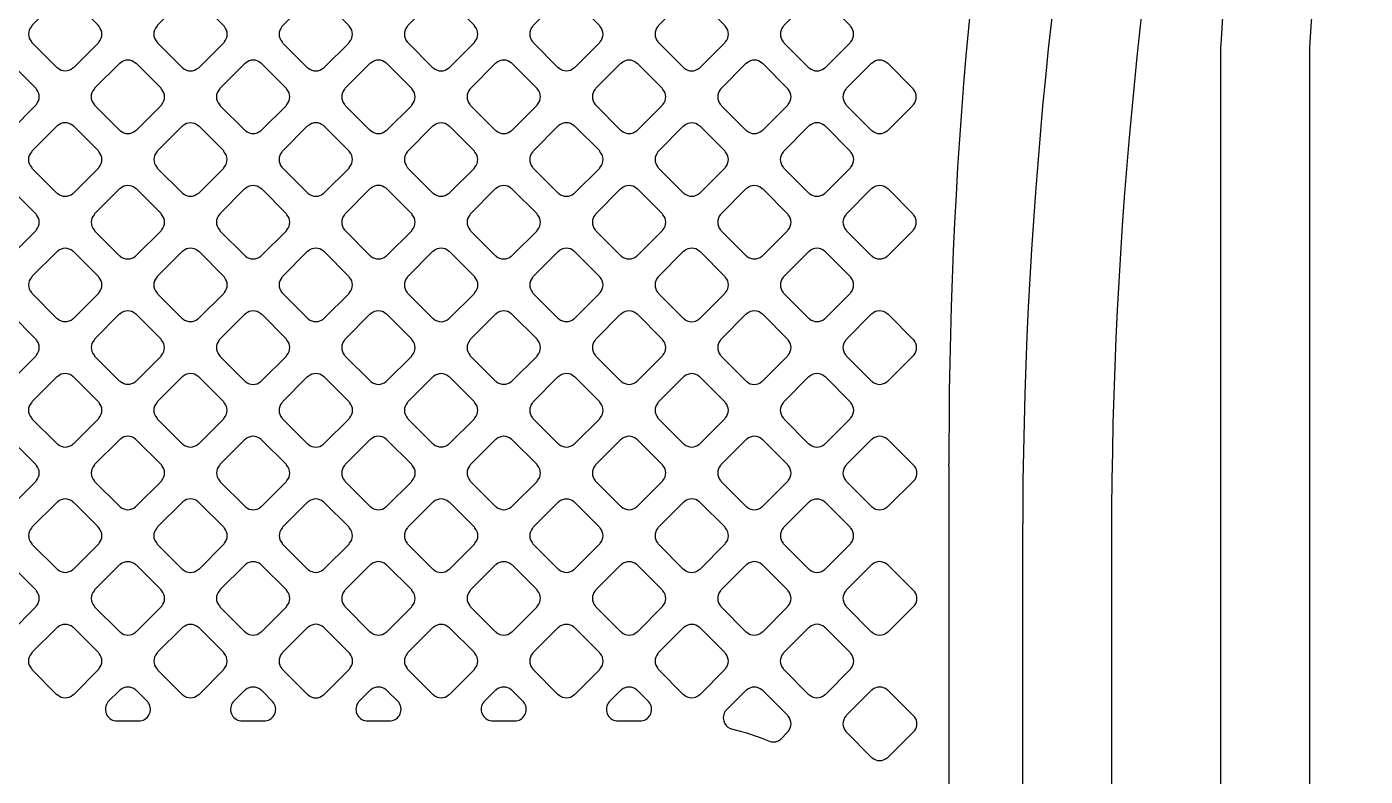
# Model space of a CAD drawing. Extents: x 0 to 248, y 0 to 175.
# Drawn here: x 39.09 to 41.392, y 137.179 to 138.467 of the extents above; entities that cross this region are included whole.
import ezdxf

# ---------------------------------------------------------------- set-up
doc = ezdxf.new("R2010")
doc.units = 0
doc.layers.add('gbr-dxf', color=7, linetype='Continuous')

msp = doc.modelspace()

# ---------------------------------------------------------------- linework, layer by layer
at = {"layer": 'gbr-dxf', "linetype": 'Continuous'}
for points in [[(43.2587, 143.1482, 0.198813), (40.9557, 137.5908, -0.009943), (40.9557, 137.588), (40.9557, 134.3628, -0.034985), (40.9557, 134.3625, 0.107213), (40.9578, 134.3543, -0.065073), (40.958, 134.3537, -0.123869), (40.9686, 134.3117), (40.9687, 134.3117), (40.9687, 133.7783), (40.7909, 133.7783), (40.7909, 134.0419, -0.009209), (40.7908, 134.0449), (40.7908, 134.3116, -0.135021), (40.8033, 134.3571), (40.8033, 137.5852, -0.009965), (40.8033, 137.588, -0.198905), (43.1509, 143.256)], [(42.95, 143.235, 0.198909), (40.6761, 137.7455, -0.020503), (40.676, 137.7436), (40.676, 137.7161)], [(41.8737, 140.7408, 0.093188), (41.2963, 138.4313), (41.2963, 134.3758, 0.122728), (41.2994, 134.3667, -0.168265), (41.3184, 134.3117), (41.3184, 134.045, -0.009235), (41.3184, 134.042), (41.3184, 133.7782), (41.1406, 133.7782), (41.1406, 134.3116), (41.1406, 134.3116), (41.1406, 134.3117, -0.068537), (41.1439, 134.3357), (41.1439, 138.4289, -0.026123), (41.144, 138.4367, -0.09338), (41.7358, 140.8057, -0.00618)], [(40.676, 137.7129), (40.676, 137.6346, -0.014505), (40.676, 137.6333), (40.6758, 137.589, -0.012135), (40.6758, 137.588), (40.6758, 137.0692)]]:
    msp.add_lwpolyline(points, format="xyb", dxfattribs=at)
for points in [[(39.0978, 138.4678, 0.379465), (39.0978, 138.4418, -0.096103), (39.0988, 138.4402), (39.1413, 138.3977, -0.09979), (39.143, 138.3967, 0.37981), (39.169, 138.3967, -0.096458), (39.1706, 138.3977), (39.2131, 138.4401, -0.096627), (39.2141, 138.4417, 0.379859), (39.2141, 138.4677, -0.108361), (39.213, 138.4696), (39.1707, 138.5119, -0.104691), (39.1689, 138.5129, 0.379297), (39.143, 138.513, -0.095886), (39.1413, 138.512), (39.0988, 138.4694, -0.095585)], [(39.3133, 138.4418, -0.096625), (39.3143, 138.4402), (39.3571, 138.3974, -0.083651), (39.3585, 138.3965, 0.37981), (39.3844, 138.3965, -0.096458), (39.3861, 138.3975), (39.4287, 138.4401, -0.096627), (39.4297, 138.4418, 0.379859), (39.4297, 138.4677, -0.092523), (39.4288, 138.4693), (39.386, 138.5121, -0.088334), (39.3845, 138.513, 0.379731), (39.3585, 138.513, -0.096458), (39.3569, 138.512), (39.3143, 138.4694, -0.096627), (39.3133, 138.4678, 0.379682)], [(39.5288, 138.4677, 0.379422), (39.5289, 138.4417, -0.096119), (39.5298, 138.4401), (39.5723, 138.3976, -0.100115), (39.574, 138.3966, 0.37981), (39.6, 138.3966, -0.096625), (39.6016, 138.3976), (39.6442, 138.4401, -0.096111), (39.6451, 138.4418, 0.3795), (39.6452, 138.4677, -0.092597), (39.6442, 138.4693), (39.6015, 138.512, -0.087875), (39.6, 138.513, 0.378699), (39.5741, 138.513, -0.09601), (39.5724, 138.512), (39.5298, 138.4693, -0.096328)], [(39.7442, 138.4418, -0.095866), (39.7452, 138.4402), (39.7878, 138.3976, -0.100054), (39.7895, 138.3966, 0.37874), (39.8154, 138.3966, -0.096528), (39.8171, 138.3976), (39.8598, 138.4403, -0.096195), (39.8608, 138.4419, 0.378338), (39.8608, 138.4678, -0.091842), (39.8598, 138.4694), (39.8173, 138.512, -0.104101), (39.8155, 138.513, 0.379347), (39.7895, 138.513, -0.096458), (39.7879, 138.512), (39.7452, 138.4694, -0.096627), (39.7443, 138.4677, 0.379308)], [(39.9598, 138.4419, -0.095883), (39.9608, 138.4403), (40.0034, 138.3977, -0.099711), (40.0051, 138.3967, 0.379299), (40.0311, 138.3967, -0.096625), (40.0327, 138.3977), (40.0752, 138.4401, -0.096111), (40.0761, 138.4417, 0.3795), (40.0761, 138.4677, -0.10828), (40.0751, 138.4696), (40.0327, 138.512, -0.104173), (40.0309, 138.513, 0.378611), (40.005, 138.513, -0.095166), (40.0034, 138.512), (39.9608, 138.4695, -0.095602), (39.9598, 138.4678, 0.378386)], [(40.1754, 138.4418, -0.095973), (40.1763, 138.4402), (40.2192, 138.3974, -0.083134), (40.2205, 138.3965, 0.37981), (40.2465, 138.3965, -0.096625), (40.2482, 138.3975), (40.2908, 138.4401, -0.096111), (40.2918, 138.4418, 0.379859), (40.2918, 138.4677, -0.09253), (40.2909, 138.4693), (40.2481, 138.5121, -0.088334), (40.2466, 138.513, 0.379731), (40.2206, 138.513, -0.096458), (40.2189, 138.512), (40.1763, 138.4694, -0.096627), (40.1754, 138.4678, 0.379682)], [(40.391, 138.4418, -0.107803), (40.392, 138.44), (40.4344, 138.3976, -0.095895), (40.4361, 138.3966, 0.378952), (40.462, 138.3966, -0.09601), (40.4637, 138.3976), (40.5062, 138.4401, -0.096328), (40.5072, 138.4418, 0.37947), (40.5072, 138.4677, -0.096723), (40.5062, 138.4694), (40.4637, 138.512, -0.092564), (40.4621, 138.5129, 0.379731), (40.4361, 138.5129, -0.096625), (40.4345, 138.5119), (40.392, 138.4694, -0.096111), (40.391, 138.4678, 0.379308)], [(38.99, 138.3599, 0.379465), (38.99, 138.334, -0.096625), (38.991, 138.3323), (39.0335, 138.2898, -0.100151), (39.0352, 138.2888, 0.37981), (39.0611, 138.2888, -0.096458), (39.0628, 138.2898), (39.1055, 138.3325, -0.096627), (39.1064, 138.3341, 0.379859), (39.1064, 138.3601, -0.092348), (39.1055, 138.3617), (39.063, 138.4042, -0.104311), (39.0612, 138.4052, 0.379297), (39.0352, 138.4052, -0.095719), (39.0336, 138.4043), (38.9909, 138.3616, -0.095916)], [(39.2055, 138.3341, -0.096117), (39.2065, 138.3325), (39.2492, 138.2898, -0.100073), (39.2509, 138.2888, 0.379201), (39.2768, 138.2889, -0.096625), (39.2785, 138.2898), (39.3209, 138.3323, -0.096111), (39.3219, 138.3339, 0.379859), (39.3219, 138.3599, -0.108195), (39.3208, 138.3618), (39.2784, 138.4041, -0.104691), (39.2766, 138.4052, 0.379357), (39.2507, 138.4052, -0.095968), (39.2491, 138.4042), (39.2065, 138.3617, -0.096328), (39.2055, 138.3601, 0.379063)], [(39.4211, 138.334, -0.096625), (39.4221, 138.3324), (39.4648, 138.2897, -0.083134), (39.4662, 138.2888, 0.37981), (39.4921, 138.2888, -0.096625), (39.4938, 138.2898), (39.5365, 138.3324, -0.096111), (39.5374, 138.3341, 0.379859), (39.5374, 138.36, -0.09253), (39.5365, 138.3616), (39.4938, 138.4043, -0.088334), (39.4923, 138.4052, 0.379731), (39.4663, 138.4052, -0.096458), (39.4647, 138.4042), (39.4221, 138.3616, -0.096627), (39.4211, 138.36, 0.379682)], [(39.6365, 138.3341, -0.096117), (39.6375, 138.3324), (39.6801, 138.2899, -0.100073), (39.6818, 138.2889, 0.378647), (39.7077, 138.2889, -0.095883), (39.7093, 138.2898), (39.7519, 138.3324, -0.095895), (39.7529, 138.3341, 0.378338), (39.7529, 138.36, -0.091842), (39.752, 138.3615), (39.7092, 138.4043, -0.087648), (39.7077, 138.4053, 0.379347), (39.6818, 138.4052, -0.096458), (39.6801, 138.4043), (39.6375, 138.3617, -0.096627), (39.6365, 138.36, 0.379451)], [(39.852, 138.3341, -0.095883), (39.8529, 138.3324), (39.8956, 138.2898, -0.099711), (39.8973, 138.2888, 0.379299), (39.9232, 138.2888, -0.096625), (39.9249, 138.2898), (39.9675, 138.3325, -0.096111), (39.9685, 138.3341, 0.379357), (39.9685, 138.3601, -0.092315), (39.9676, 138.3616), (39.925, 138.4042, -0.104677), (39.9232, 138.4053, 0.378784), (39.8973, 138.4053, -0.095154), (39.8957, 138.4043), (39.8529, 138.3616, -0.095394), (39.852, 138.36, 0.378386)], [(40.0676, 138.3341, -0.096117), (40.0686, 138.3325), (40.1112, 138.2898, -0.099711), (40.113, 138.2888, 0.37889), (40.1389, 138.2888, -0.096259), (40.1405, 138.2898), (40.183, 138.3323, -0.096539), (40.184, 138.3339, 0.379249), (40.184, 138.3599, -0.108195), (40.1829, 138.3618), (40.1405, 138.4041, -0.10442), (40.1387, 138.4052, 0.379731), (40.1128, 138.4052, -0.096458), (40.1111, 138.4042), (40.0686, 138.3617, -0.096627), (40.0676, 138.3601, 0.379451)], [(40.2832, 138.334, -0.09601), (40.2841, 138.3324), (40.3269, 138.2896, -0.08335), (40.3283, 138.2888, 0.378952), (40.3542, 138.2888, -0.09601), (40.3558, 138.2897), (40.3985, 138.3324, -0.096227), (40.3995, 138.3341, 0.37947), (40.3995, 138.36, -0.09253), (40.3986, 138.3616), (40.3559, 138.4043, -0.088207), (40.3544, 138.4052, 0.379731), (40.3284, 138.4052, -0.096625), (40.3268, 138.4042), (40.2842, 138.3616, -0.096111), (40.2832, 138.36, 0.379308)], [(40.4987, 138.3601, 0.37889), (40.4987, 138.3341, -0.107475), (40.4997, 138.3323), (40.5423, 138.2897, -0.095895), (40.5439, 138.2888, 0.379201), (40.5699, 138.2888, -0.096625), (40.5715, 138.2898), (40.614, 138.3323, -0.096111), (40.615, 138.3339, 0.379859), (40.615, 138.3599, -0.096458), (40.614, 138.3616), (40.5714, 138.4043, -0.092623), (40.5698, 138.4052, 0.3795), (40.5438, 138.4052, -0.096259), (40.5422, 138.4042), (40.4996, 138.3617, -0.095895)], [(39.0977, 138.2522, 0.379201), (39.0977, 138.2263, -0.099964), (39.0987, 138.2246), (39.1412, 138.1821, -0.104264), (39.143, 138.181, 0.37981), (39.169, 138.181, -0.096625), (39.1706, 138.182), (39.2132, 138.2246, -0.096111), (39.2142, 138.2262, 0.379357), (39.2142, 138.2522, -0.104256), (39.2132, 138.254), (39.1707, 138.2965, -0.10077), (39.1689, 138.2975, 0.379112), (39.143, 138.2975, -0.096259), (39.1413, 138.2965), (39.0987, 138.2539, -0.096539)], [(39.3134, 138.2263, -0.099971), (39.3144, 138.2246), (39.357, 138.182, -0.087737), (39.3585, 138.1811, 0.379422), (39.3844, 138.1811, -0.096625), (39.3861, 138.1821), (39.4286, 138.2246, -0.096111), (39.4296, 138.2263, 0.379357), (39.4296, 138.2522, -0.104256), (39.4286, 138.254), (39.3862, 138.2964, -0.100442), (39.3845, 138.2974, 0.37947), (39.3585, 138.2974, -0.096625), (39.3569, 138.2964), (39.3144, 138.2539, -0.096111), (39.3134, 138.2523, 0.379308)], [(39.5287, 138.2522, 0.379201), (39.5287, 138.2262, -0.083235), (39.5296, 138.2248), (39.5725, 138.182, -0.087978), (39.5739, 138.1811, 0.379092), (39.5999, 138.181, -0.095883), (39.6015, 138.182), (39.6443, 138.2247, -0.095987), (39.6452, 138.2264, 0.378338), (39.6452, 138.2523, -0.087814), (39.6443, 138.2538), (39.6014, 138.2967, -0.083024), (39.6, 138.2976, 0.379116), (39.5741, 138.2975, -0.096259), (39.5724, 138.2966), (39.5297, 138.2538, -0.096539)], [(39.7443, 138.2264, -0.099971), (39.7453, 138.2246), (39.7878, 138.1821, -0.103923), (39.7896, 138.1811, 0.379422), (39.8155, 138.1811, -0.096625), (39.8172, 138.1821), (39.8597, 138.2247, -0.096111), (39.8607, 138.2263, 0.379357), (39.8607, 138.2522, -0.08785), (39.8598, 138.2537), (39.8171, 138.2964, -0.10077), (39.8154, 138.2974, 0.378945), (39.7895, 138.2974, -0.095719), (39.7878, 138.2965), (39.7453, 138.2539, -0.095628), (39.7443, 138.2523, 0.379011)], [(39.9598, 138.2263, -0.10047), (39.9608, 138.2246), (40.0033, 138.1821, -0.104311), (40.0051, 138.181, 0.379308), (40.031, 138.181, -0.095968), (40.0327, 138.182), (40.0753, 138.2246, -0.096328), (40.0763, 138.2262, 0.379), (40.0763, 138.2522, -0.104256), (40.0753, 138.254), (40.0327, 138.2965, -0.10077), (40.031, 138.2975, 0.37947), (40.0051, 138.2975, -0.096458), (40.0034, 138.2965), (39.9608, 138.2539, -0.096627), (39.9598, 138.2522, 0.379682)], [(40.1755, 138.2263, -0.100082), (40.1765, 138.2246), (40.2191, 138.182, -0.087645), (40.2206, 138.1811, 0.378731), (40.2465, 138.1811, -0.09601), (40.2481, 138.182), (40.2907, 138.2246, -0.096328), (40.2917, 138.2263, 0.37947), (40.2917, 138.2522, -0.104765), (40.2906, 138.254), (40.2483, 138.2964, -0.100824), (40.2466, 138.2974, 0.379731), (40.2206, 138.2974, -0.096475), (40.2189, 138.2964), (40.1765, 138.2539, -0.096627), (40.1755, 138.2523, 0.379451)], [(40.3909, 138.2522, 0.37889), (40.3909, 138.2263, -0.096265), (40.3918, 138.2247), (40.4347, 138.1818, -0.083168), (40.4361, 138.1809, 0.379201), (40.462, 138.181, -0.096625), (40.4637, 138.1819), (40.5063, 138.2246, -0.096111), (40.5073, 138.2263, 0.379859), (40.5073, 138.2522, -0.09253), (40.5064, 138.2538), (40.4636, 138.2966, -0.088202), (40.4621, 138.2975, 0.3795), (40.4361, 138.2975, -0.096259), (40.4345, 138.2965), (40.3918, 138.2539, -0.095895)], [(38.99, 138.1186, -0.100032), (38.991, 138.1168), (39.0335, 138.0743, -0.103566), (39.0353, 138.0733, 0.37981), (39.0613, 138.0733, -0.096458), (39.0629, 138.0743), (39.1055, 138.1168, -0.096627), (39.1064, 138.1185, 0.379859), (39.1064, 138.1444, -0.088442), (39.1055, 138.1459), (39.0628, 138.1886, -0.100519), (39.0611, 138.1896, 0.379731), (39.0351, 138.1896, -0.096458), (39.0335, 138.1887), (38.991, 138.1462, -0.096627), (38.99, 138.1445, 0.379682)], [(39.2056, 138.1185, -0.099964), (39.2066, 138.1167), (39.2489, 138.0744, -0.10399), (39.2507, 138.0733, 0.379308), (39.2767, 138.0733, -0.09601), (39.2783, 138.0743), (39.3209, 138.1169, -0.096227), (39.3219, 138.1185, 0.37924), (39.3219, 138.1445, -0.104256), (39.3209, 138.1463), (39.2785, 138.1887, -0.100442), (39.2767, 138.1897, 0.379249), (39.2508, 138.1897, -0.096625), (39.2492, 138.1887), (39.2065, 138.1461, -0.096111), (39.2056, 138.1444, 0.379682)], [(39.4211, 138.1186, -0.099976), (39.4221, 138.1169), (39.4647, 138.0742, -0.087638), (39.4662, 138.0733, 0.379243), (39.4922, 138.0733, -0.095883), (39.4938, 138.0743), (39.5364, 138.1169, -0.096328), (39.5374, 138.1185, 0.379605), (39.5374, 138.1445, -0.104765), (39.5363, 138.1463), (39.4939, 138.1887, -0.100519), (39.4922, 138.1897, 0.379731), (39.4662, 138.1897, -0.096458), (39.4646, 138.1887), (39.4221, 138.1462, -0.096627), (39.4211, 138.1446, 0.379682)], [(39.6365, 138.1444, 0.379465), (39.6365, 138.1185, -0.083317), (39.6374, 138.1171), (39.6802, 138.0742, -0.088202), (39.6817, 138.0733, 0.379451), (39.7077, 138.0733, -0.096259), (39.7093, 138.0742), (39.752, 138.117, -0.095796), (39.753, 138.1186, 0.378939), (39.753, 138.1445, -0.087947), (39.7521, 138.146), (39.7092, 138.1889, -0.083024), (39.7078, 138.1898, 0.378645), (39.6818, 138.1898, -0.09574), (39.6802, 138.1888), (39.6374, 138.1461, -0.095628)], [(39.8521, 138.1186, -0.100032), (39.8531, 138.1168), (39.8956, 138.0743, -0.103887), (39.8974, 138.0733, 0.379308), (39.9233, 138.0733, -0.095968), (39.925, 138.0743), (39.9676, 138.1168, -0.096328), (39.9685, 138.1185, 0.379), (39.9685, 138.1444, -0.08785), (39.9676, 138.1459), (39.9249, 138.1886, -0.10077), (39.9232, 138.1897, 0.37947), (39.8972, 138.1896, -0.096458), (39.8956, 138.1887), (39.8531, 138.1462, -0.096627), (39.8521, 138.1445, 0.379682)], [(40.0676, 138.1444, 0.37889), (40.0676, 138.1185, -0.100588), (40.0686, 138.1167), (40.111, 138.0743, -0.103923), (40.1128, 138.0733, 0.379201), (40.1388, 138.0733, -0.096625), (40.1404, 138.0743), (40.183, 138.1169, -0.096111), (40.184, 138.1185, 0.379859), (40.184, 138.1445, -0.104293), (40.1829, 138.1463), (40.1406, 138.1887, -0.100519), (40.1388, 138.1897, 0.3795), (40.1129, 138.1897, -0.096259), (40.1112, 138.1887), (40.0686, 138.146, -0.095895)], [(40.2832, 138.1186, -0.100146), (40.2842, 138.1169), (40.3269, 138.0742, -0.087416), (40.3284, 138.0733, 0.379451), (40.3543, 138.0732, -0.096259), (40.356, 138.0742), (40.3986, 138.1168, -0.095895), (40.3995, 138.1185, 0.378827), (40.3995, 138.1444, -0.104185), (40.3985, 138.1462), (40.356, 138.1887, -0.100465), (40.3542, 138.1897, 0.37947), (40.3283, 138.1897, -0.096625), (40.3266, 138.1887), (40.2842, 138.1462, -0.096111), (40.2832, 138.1446, 0.379682)], [(40.4987, 138.1185, -0.095956), (40.4997, 138.1168), (40.5424, 138.0741, -0.083134), (40.5438, 138.0733, 0.37981), (40.5697, 138.0733, -0.096625), (40.5714, 138.0742), (40.614, 138.1169, -0.096111), (40.615, 138.1186, 0.379859), (40.615, 138.1445, -0.09253), (40.6141, 138.1461), (40.5714, 138.1888, -0.088207), (40.5699, 138.1897, 0.379731), (40.5439, 138.1897, -0.096625), (40.5423, 138.1887), (40.4997, 138.1461, -0.096111), (40.4987, 138.1444, 0.379682)], [(39.0979, 138.0108, -0.103926), (39.0989, 138.009), (39.1412, 137.9667, -0.107817), (39.143, 137.9656, 0.37981), (39.169, 137.9656, -0.096625), (39.1706, 137.9666), (39.2131, 138.0091, -0.096111), (39.2141, 138.0107, 0.379859), (39.2141, 138.0367, -0.100399), (39.2131, 138.0384), (39.1706, 138.0809, -0.096857), (39.1689, 138.0818, 0.379731), (39.143, 138.0818, -0.096458), (39.1413, 138.0809), (39.0988, 138.0384, -0.096627), (39.0979, 138.0367, 0.379682)], [(39.3133, 138.0108, -0.104392), (39.3143, 138.009), (39.3568, 137.9665, -0.092233), (39.3584, 137.9655, 0.379243), (39.3843, 137.9655, -0.095487), (39.386, 137.9664), (39.4287, 138.0092, -0.095916), (39.4297, 138.0108, 0.379605), (39.4297, 138.0368, -0.100585), (39.4287, 138.0385), (39.3861, 138.081, -0.096111), (39.3845, 138.082, 0.379731), (39.3585, 138.082, -0.096458), (39.3569, 138.081), (39.3143, 138.0384, -0.096627), (39.3133, 138.0368, 0.379682)], [(39.5288, 138.0367, 0.378793), (39.5288, 138.0108, -0.087613), (39.5297, 138.0093), (39.5725, 137.9665, -0.091964), (39.574, 137.9656, 0.379639), (39.6, 137.9656, -0.096625), (39.6016, 137.9666), (39.6442, 138.0091, -0.096111), (39.6451, 138.0108, 0.379859), (39.6451, 138.0367, -0.100399), (39.6441, 138.0385), (39.6016, 138.081, -0.096857), (39.6, 138.082, 0.379141), (39.574, 138.082, -0.095166), (39.5724, 138.081), (39.5297, 138.0383, -0.095394)], [(39.7443, 138.0107, -0.087784), (39.7452, 138.0092), (39.788, 137.9664, -0.092233), (39.7896, 137.9655, 0.37981), (39.8155, 137.9655, -0.095956), (39.8172, 137.9665), (39.8598, 138.0091, -0.096111), (39.8608, 138.0108, 0.379859), (39.8608, 138.0368, -0.083792), (39.8599, 138.0382), (39.8171, 138.081, -0.096857), (39.8155, 138.0819, 0.379731), (39.7895, 138.0819, -0.096458), (39.7879, 138.081), (39.7452, 138.0383, -0.096627), (39.7443, 138.0367, 0.379682)], [(39.9599, 138.0108, -0.103582), (39.9609, 138.009), (40.0033, 137.9667, -0.107954), (40.0051, 137.9656, 0.379422), (40.0311, 137.9656, -0.096625), (40.0327, 137.9666), (40.0752, 138.0091, -0.096111), (40.0761, 138.0107, 0.379859), (40.0761, 138.0367, -0.100399), (40.0751, 138.0384), (40.0327, 138.0809, -0.096857), (40.031, 138.0818, 0.3795), (40.0051, 138.0819, -0.096259), (40.0034, 138.0809), (39.9609, 138.0383, -0.095895), (39.9599, 138.0367, 0.378651)], [(40.1754, 138.0108, -0.103917), (40.1764, 138.009), (40.219, 137.9664, -0.092126), (40.2205, 137.9654, 0.37981), (40.2465, 137.9654, -0.096458), (40.2482, 137.9664), (40.2908, 138.0091, -0.096627), (40.2918, 138.0107, 0.379859), (40.2918, 138.0367, -0.100902), (40.2908, 138.0384), (40.2482, 138.081, -0.096627), (40.2466, 138.082, 0.379731), (40.2206, 138.082, -0.096625), (40.219, 138.081), (40.1763, 138.0384, -0.096111), (40.1754, 138.0368, 0.379682)], [(40.391, 138.0108, -0.100266), (40.392, 138.0091), (40.4346, 137.9665, -0.08752), (40.4361, 137.9655, 0.37889), (40.462, 137.9656, -0.096259), (40.4637, 137.9665), (40.5062, 138.0091, -0.096539), (40.5072, 138.0108, 0.379249), (40.5072, 138.0367, -0.104293), (40.5062, 138.0385), (40.4638, 138.0809, -0.100824), (40.4621, 138.0819, 0.379731), (40.4361, 138.0819, -0.096625), (40.4345, 138.0809), (40.392, 138.0384, -0.096111), (40.391, 138.0368, 0.379451)], [(38.99, 137.9289, 0.379422), (38.99, 137.9029, -0.087848), (38.9909, 137.9014), (39.0336, 137.8587, -0.092072), (39.0352, 137.8578, 0.37981), (39.0611, 137.8578, -0.096625), (39.0628, 137.8588), (39.1055, 137.9014, -0.096111), (39.1064, 137.9031, 0.379357), (39.1065, 137.929, -0.083622), (39.1056, 137.9304), (39.0629, 137.9732, -0.096842), (39.0612, 137.9741, 0.379), (39.0353, 137.9741, -0.09601), (39.0336, 137.9732), (38.991, 137.9305, -0.096328)], [(39.2056, 137.9031, -0.104392), (39.2066, 137.9013), (39.2489, 137.8589, -0.107961), (39.2508, 137.8579, 0.379092), (39.2767, 137.8578, -0.095883), (39.2784, 137.8588), (39.3209, 137.9013, -0.095987), (39.3218, 137.903, 0.378841), (39.3218, 137.9289, -0.100514), (39.3208, 137.9306), (39.2783, 137.9732, -0.096227), (39.2766, 137.9741, 0.379778), (39.2507, 137.9741, -0.096458), (39.249, 137.9732), (39.2065, 137.9307, -0.096627), (39.2056, 137.929, 0.379682)], [(39.421, 137.929, 0.379465), (39.421, 137.903, -0.104392), (39.4221, 137.9012), (39.4646, 137.8587, -0.092072), (39.4662, 137.8577, 0.37981), (39.4921, 137.8577, -0.096625), (39.4938, 137.8587), (39.5365, 137.9014, -0.096111), (39.5374, 137.903, 0.379859), (39.5374, 137.929, -0.100399), (39.5364, 137.9307), (39.4939, 137.9733, -0.096627), (39.4922, 137.9742, 0.379297), (39.4663, 137.9743, -0.095614), (39.4647, 137.9733), (39.422, 137.9306, -0.095628)], [(39.6365, 137.929, 0.379422), (39.6365, 137.903, -0.087784), (39.6375, 137.9015), (39.6803, 137.8587, -0.092233), (39.6818, 137.8578, 0.379308), (39.7078, 137.8577, -0.09601), (39.7094, 137.8587), (39.752, 137.9013, -0.096227), (39.753, 137.9029, 0.37947), (39.753, 137.9289, -0.100399), (39.752, 137.9306), (39.7094, 137.9732, -0.096627), (39.7077, 137.9742, 0.379357), (39.6818, 137.9742, -0.095968), (39.6801, 137.9732), (39.6375, 137.9306, -0.096328)], [(39.8521, 137.9029, -0.087748), (39.853, 137.9014), (39.8957, 137.8587, -0.092126), (39.8973, 137.8578, 0.37981), (39.9232, 137.8578, -0.096458), (39.9249, 137.8588), (39.9675, 137.9014, -0.096627), (39.9685, 137.9031, 0.379859), (39.9685, 137.9291, -0.084073), (39.9676, 137.9305), (39.9249, 137.9731, -0.096627), (39.9233, 137.9741, 0.379731), (39.8973, 137.9741, -0.096625), (39.8957, 137.9731), (39.8531, 137.9305, -0.096111), (39.8521, 137.9289, 0.379682)], [(40.0676, 137.9031, -0.103917), (40.0687, 137.9013), (40.1111, 137.8589, -0.108029), (40.1129, 137.8578, 0.37981), (40.1389, 137.8578, -0.096458), (40.1405, 137.8588), (40.183, 137.9012, -0.096627), (40.184, 137.9029, 0.379859), (40.184, 137.9289, -0.100902), (40.183, 137.9306), (40.1404, 137.9732, -0.096627), (40.1387, 137.9741, 0.379731), (40.1128, 137.9741, -0.096625), (40.1111, 137.9732), (40.0686, 137.9307, -0.096111), (40.0676, 137.929, 0.379682)], [(40.2832, 137.903, -0.104293), (40.2842, 137.9012), (40.3267, 137.8587, -0.092289), (40.3282, 137.8577, 0.379308), (40.3542, 137.8577, -0.095968), (40.3558, 137.8587), (40.3985, 137.9014, -0.096328), (40.3995, 137.9031, 0.379), (40.3995, 137.929, -0.100402), (40.3985, 137.9307), (40.356, 137.9732, -0.096726), (40.3544, 137.9742, 0.37947), (40.3284, 137.9742, -0.096625), (40.3268, 137.9732), (40.2842, 137.9306, -0.096111), (40.2832, 137.9289, 0.379682)], [(40.4987, 137.929, 0.379422), (40.4987, 137.9031, -0.099964), (40.4997, 137.9014), (40.5424, 137.8587, -0.087638), (40.5439, 137.8577, 0.379308), (40.5698, 137.8577, -0.095968), (40.5715, 137.8587), (40.6158, 137.903, 0.370541), (40.6154, 137.9292), (40.6153, 137.9294), (40.5715, 137.9732, -0.100294), (40.5698, 137.9742, 0.379313), (40.5438, 137.9742, -0.095968), (40.5422, 137.9732), (40.4997, 137.9307, -0.096527)], [(39.0977, 137.7953, -0.091476), (39.0987, 137.7937), (39.1413, 137.751, -0.095585), (39.143, 137.75, 0.378892), (39.1689, 137.75, -0.096528), (39.1706, 137.751), (39.2132, 137.7936, -0.096423), (39.2141, 137.7953, 0.378964), (39.2142, 137.8212, -0.095968), (39.2132, 137.8228), (39.1705, 137.8655, -0.092456), (39.1689, 137.8665, 0.37947), (39.143, 137.8664, -0.096458), (39.1413, 137.8655), (39.0987, 137.8229, -0.096627), (39.0977, 137.8212, 0.379308)], [(39.3133, 137.7953, -0.107803), (39.3144, 137.7935), (39.3568, 137.751, -0.095895), (39.3585, 137.75, 0.379422), (39.3844, 137.7501, -0.096625), (39.3861, 137.751), (39.4286, 137.7936, -0.096111), (39.4296, 137.7952, 0.379357), (39.4296, 137.8212, -0.096507), (39.4287, 137.8228), (39.386, 137.8655, -0.092456), (39.3844, 137.8664, 0.378945), (39.3585, 137.8664, -0.095719), (39.3569, 137.8655), (39.3143, 137.8229, -0.095628), (39.3133, 137.8213, 0.379011)], [(39.5287, 137.8211, 0.379201), (39.5287, 137.7952, -0.092348), (39.5297, 137.7936), (39.5724, 137.7509, -0.096111), (39.574, 137.7499, 0.37981), (39.6, 137.7499, -0.096458), (39.6016, 137.7509), (39.6443, 137.7936, -0.096627), (39.6453, 137.7952, 0.379357), (39.6453, 137.8212, -0.095968), (39.6443, 137.8228), (39.6016, 137.8656, -0.092456), (39.6, 137.8665, 0.379112), (39.5741, 137.8665, -0.096475), (39.5724, 137.8655), (39.5297, 137.8228, -0.096195)], [(39.7444, 137.8212, 0.37889), (39.7444, 137.7952, -0.092139), (39.7453, 137.7937), (39.7879, 137.751, -0.095895), (39.7896, 137.7501, 0.379201), (39.8155, 137.7501, -0.096625), (39.8172, 137.7511), (39.8597, 137.7936, -0.096111), (39.8607, 137.7953, 0.379859), (39.8607, 137.8212, -0.096458), (39.8597, 137.8229), (39.8174, 137.8652, -0.108515), (39.8155, 137.8663, 0.3795), (39.7895, 137.8663, -0.096259), (39.7879, 137.8653), (39.7453, 137.8228, -0.095895)], [(39.9598, 137.7952, -0.092139), (39.9608, 137.7937), (40.0035, 137.751, -0.096332), (40.0051, 137.75, 0.379308), (40.031, 137.75, -0.095968), (40.0327, 137.7509), (40.0753, 137.7936, -0.096328), (40.0763, 137.7952, 0.37924), (40.0763, 137.8211, -0.096614), (40.0753, 137.8228), (40.0326, 137.8655, -0.092413), (40.031, 137.8665, 0.379249), (40.0051, 137.8664, -0.096458), (40.0034, 137.8655), (39.9608, 137.8229, -0.096627), (39.9598, 137.8212, 0.379682)], [(40.1755, 137.7953, -0.107999), (40.1765, 137.7934), (40.2189, 137.751, -0.096332), (40.2205, 137.75, 0.37981), (40.2465, 137.75, -0.096625), (40.2482, 137.751), (40.2907, 137.7936, -0.096111), (40.2917, 137.7952, 0.379859), (40.2917, 137.8212, -0.096953), (40.2907, 137.8228), (40.2481, 137.8654, -0.092959), (40.2466, 137.8663, 0.379731), (40.2206, 137.8663, -0.096625), (40.219, 137.8654), (40.1765, 137.8229, -0.096111), (40.1755, 137.8212, 0.379682)], [(40.3909, 137.8212, 0.37889), (40.3909, 137.7953, -0.103999), (40.3919, 137.7935), (40.4345, 137.7508, -0.091578), (40.4361, 137.7499, 0.379201), (40.462, 137.7499, -0.096625), (40.4637, 137.7509), (40.5063, 137.7936, -0.096111), (40.5073, 137.7952, 0.379859), (40.5073, 137.8212, -0.100399), (40.5063, 137.8229), (40.4637, 137.8655, -0.096627), (40.4621, 137.8665, 0.3795), (40.4361, 137.8665, -0.096614), (40.4345, 137.8655), (40.3918, 137.8229, -0.096539)], [(38.99, 137.6875, -0.092348), (38.991, 137.686), (39.0336, 137.6433, -0.096111), (39.0353, 137.6423, 0.379092), (39.0612, 137.6423, -0.095883), (39.0628, 137.6433), (39.1054, 137.6859, -0.096423), (39.1064, 137.6875, 0.37905), (39.1064, 137.7134, -0.09601), (39.1054, 137.7151), (39.063, 137.7576, -0.108196), (39.0611, 137.7586, 0.37947), (39.0351, 137.7586, -0.096458), (39.0335, 137.7576), (38.991, 137.7151, -0.096627), (38.99, 137.7135, 0.379682)], [(39.2055, 137.6875, -0.091854), (39.2064, 137.686), (39.2491, 137.6433, -0.096227), (39.2507, 137.6423, 0.378817), (39.2767, 137.6423, -0.095866), (39.2783, 137.6432), (39.3209, 137.6859, -0.096227), (39.3219, 137.6875, 0.37947), (39.3219, 137.7135, -0.096953), (39.3209, 137.7151), (39.2783, 137.7577, -0.092898), (39.2767, 137.7587, 0.379141), (39.2508, 137.7587, -0.095166), (39.2491, 137.7577), (39.2064, 137.715, -0.095701), (39.2055, 137.7134, 0.378386)], [(39.4211, 137.6876, -0.107999), (39.4222, 137.6857), (39.4647, 137.6432, -0.096332), (39.4663, 137.6422, 0.37981), (39.4923, 137.6422, -0.096625), (39.4939, 137.6432), (39.5365, 137.6857, -0.096111), (39.5374, 137.6874, 0.379859), (39.5374, 137.7134, -0.096458), (39.5364, 137.715), (39.4938, 137.7577, -0.092289), (39.4922, 137.7586, 0.379731), (39.4662, 137.7586, -0.096723), (39.4646, 137.7577), (39.4221, 137.7152, -0.096857), (39.4211, 137.7135, 0.379682)], [(39.6365, 137.6874, -0.092348), (39.6375, 137.6858), (39.6801, 137.6432, -0.096111), (39.6817, 137.6422, 0.37981), (39.7077, 137.6422, -0.095956), (39.7093, 137.6432), (39.752, 137.6859, -0.096111), (39.753, 137.6875, 0.379859), (39.753, 137.7135, -0.096458), (39.752, 137.7152), (39.7094, 137.7577, -0.092233), (39.7079, 137.7587, 0.379731), (39.6819, 137.7587, -0.096458), (39.6802, 137.7577), (39.6375, 137.715, -0.096627), (39.6365, 137.7133, 0.379682)], [(39.8521, 137.6875, -0.091954), (39.853, 137.686), (39.8957, 137.6432, -0.096128), (39.8974, 137.6423, 0.37981), (39.9234, 137.6423, -0.096458), (39.925, 137.6433), (39.9675, 137.6858, -0.096627), (39.9685, 137.6874, 0.379859), (39.9685, 137.7134, -0.096723), (39.9675, 137.7151), (39.925, 137.7575, -0.108174), (39.9232, 137.7586, 0.379731), (39.8972, 137.7586, -0.096625), (39.8956, 137.7576), (39.8531, 137.7151, -0.096111), (39.8521, 137.7135, 0.379682)], [(40.0676, 137.6874, -0.091954), (40.0686, 137.6859), (40.1112, 137.6433, -0.096332), (40.1128, 137.6423, 0.37981), (40.1388, 137.6423, -0.096625), (40.1404, 137.6433), (40.183, 137.6858, -0.096111), (40.184, 137.6875, 0.379859), (40.184, 137.7135, -0.096458), (40.183, 137.7151), (40.1404, 137.7577, -0.092289), (40.1388, 137.7586, 0.379731), (40.1129, 137.7586, -0.096625), (40.1112, 137.7576), (40.0686, 137.715, -0.096111), (40.0676, 137.7134, 0.379682)], [(40.2832, 137.6876, -0.107999), (40.2842, 137.6857), (40.3267, 137.6432, -0.096128), (40.3284, 137.6422, 0.379451), (40.3543, 137.6422, -0.096259), (40.356, 137.6432), (40.3986, 137.6858, -0.095895), (40.3995, 137.6874, 0.378827), (40.3995, 137.7133, -0.095968), (40.3986, 137.715), (40.3558, 137.7577, -0.092624), (40.3542, 137.7587, 0.37947), (40.3283, 137.7586, -0.096625), (40.3266, 137.7577), (40.2842, 137.7152, -0.096111), (40.2832, 137.7135, 0.379682)], [(40.4987, 137.6874, -0.103917), (40.4997, 137.6856), (40.5422, 137.6432, -0.092072), (40.5438, 137.6422, 0.37981), (40.5697, 137.6422, -0.096625), (40.5714, 137.6432), (40.6177, 137.6895, 0.292081), (40.6176, 137.7116), (40.5716, 137.7577, -0.096627), (40.5699, 137.7586, 0.379731), (40.5439, 137.7586, -0.096625), (40.5423, 137.7577), (40.4997, 137.7151, -0.096111), (40.4987, 137.7134, 0.379682)], [(39.0978, 137.6057, 0.379465), (39.0978, 137.5798, -0.096625), (39.0988, 137.5781), (39.1413, 137.5356, -0.10046), (39.143, 137.5346, 0.37981), (39.169, 137.5346, -0.096625), (39.1706, 137.5356), (39.2131, 137.578, -0.096111), (39.2141, 137.5797, 0.379859), (39.2141, 137.6056, -0.108195), (39.213, 137.6075), (39.1707, 137.6498, -0.104691), (39.1689, 137.6509, 0.379297), (39.143, 137.6509, -0.095614), (39.1413, 137.6499), (39.0988, 137.6074, -0.095628)], [(39.3133, 137.5797, -0.096625), (39.3143, 137.5781), (39.3571, 137.5353, -0.083134), (39.3585, 137.5344, 0.37981), (39.3844, 137.5344, -0.096625), (39.3861, 137.5354), (39.4288, 137.5781, -0.096111), (39.4297, 137.5797, 0.379859), (39.4297, 137.6057, -0.09253), (39.4288, 137.6072), (39.386, 137.65, -0.088207), (39.3845, 137.651, 0.379731), (39.3585, 137.651, -0.096723), (39.3569, 137.65), (39.3143, 137.6074, -0.096627), (39.3133, 137.6057, 0.379682)], [(39.5289, 137.5797, -0.095956), (39.5298, 137.578), (39.5723, 137.5356, -0.10046), (39.574, 137.5346, 0.37981), (39.6, 137.5346, -0.096625), (39.6016, 137.5355), (39.6442, 137.5781, -0.096111), (39.6451, 137.5797, 0.379859), (39.6451, 137.6057, -0.09253), (39.6442, 137.6073), (39.6015, 137.6499, -0.088207), (39.6, 137.6509, 0.379731), (39.5741, 137.6509, -0.096625), (39.5724, 137.6499), (39.5298, 137.6073, -0.096111), (39.5289, 137.6056, 0.379682)], [(39.7443, 137.5797, -0.095956), (39.7452, 137.5781), (39.7878, 137.5355, -0.100151), (39.7896, 137.5345, 0.37981), (39.8155, 137.5345, -0.096458), (39.8172, 137.5354), (39.8598, 137.5781, -0.096627), (39.8608, 137.5797, 0.379859), (39.8608, 137.6057, -0.092348), (39.8599, 137.6073), (39.8173, 137.6499, -0.104311), (39.8155, 137.6509, 0.379731), (39.7895, 137.6509, -0.096625), (39.7879, 137.6499), (39.7452, 137.6073, -0.096111), (39.7443, 137.6057, 0.379682)], [(39.9599, 137.5797, -0.095956), (39.9609, 137.5781), (40.0034, 137.5356, -0.10046), (40.0051, 137.5346, 0.379308), (40.031, 137.5346, -0.095968), (40.0327, 137.5356), (40.0752, 137.578, -0.096328), (40.0761, 137.5797, 0.37924), (40.0761, 137.6056, -0.10824), (40.0751, 137.6075), (40.0328, 137.6498, -0.104354), (40.031, 137.6508, 0.379249), (40.0051, 137.6508, -0.096625), (40.0034, 137.6498), (39.9609, 137.6073, -0.096111), (39.9599, 137.6057, 0.379682)], [(40.1754, 137.5797, -0.095956), (40.1763, 137.5781), (40.2191, 137.5353, -0.08348), (40.2205, 137.5344, 0.37981), (40.2465, 137.5344, -0.096458), (40.2482, 137.5354), (40.2908, 137.578, -0.096627), (40.2918, 137.5797, 0.379859), (40.2918, 137.6057, -0.092636), (40.2909, 137.6072), (40.2481, 137.65, -0.088207), (40.2466, 137.651, 0.379731), (40.2206, 137.651, -0.096625), (40.219, 137.65), (40.1763, 137.6074, -0.096111), (40.1754, 137.6057, 0.379682)], [(40.391, 137.5797, -0.107999), (40.3921, 137.5779), (40.4344, 137.5355, -0.096332), (40.4361, 137.5345, 0.37981), (40.462, 137.5345, -0.096625), (40.4637, 137.5355), (40.5062, 137.5781, -0.096111), (40.5072, 137.5797, 0.379859), (40.5072, 137.6057, -0.096458), (40.5062, 137.6073), (40.4637, 137.6499, -0.092289), (40.4621, 137.6508, 0.379731), (40.4361, 137.6508, -0.096625), (40.4345, 137.6499), (40.392, 137.6074, -0.096111), (40.391, 137.6057, 0.379682)], [(38.9899, 137.472, -0.096025), (38.9909, 137.4703), (39.0335, 137.4277, -0.099711), (39.0352, 137.4267, 0.379068), (39.0611, 137.4267, -0.096117), (39.0628, 137.4277), (39.1055, 137.4704, -0.095895), (39.1065, 137.4721, 0.379249), (39.1064, 137.498, -0.092523), (39.1055, 137.4996), (39.063, 137.5421, -0.10442), (39.0612, 137.5431, 0.379141), (39.0352, 137.5432, -0.095166), (39.0336, 137.5422), (38.9909, 137.4995, -0.095394), (38.9899, 137.4979, 0.378386)], [(39.2055, 137.472, -0.095866), (39.2065, 137.4704), (39.2491, 137.4278, -0.100054), (39.2509, 137.4268, 0.379422), (39.2768, 137.4268, -0.096458), (39.2785, 137.4278), (39.3209, 137.4702, -0.096627), (39.3219, 137.4718, 0.3795), (39.3219, 137.4978, -0.10824), (39.3208, 137.4997), (39.2784, 137.5421, -0.104173), (39.2766, 137.5431, 0.379249), (39.2507, 137.5431, -0.096458), (39.249, 137.5421), (39.2065, 137.4996, -0.096627), (39.2056, 137.498, 0.379308)], [(39.4211, 137.4719, -0.095956), (39.4221, 137.4703), (39.4648, 137.4276, -0.08348), (39.4662, 137.4267, 0.37981), (39.4921, 137.4267, -0.096458), (39.4938, 137.4277), (39.5365, 137.4704, -0.096423), (39.5374, 137.472, 0.379859), (39.5374, 137.498, -0.09253), (39.5365, 137.4995), (39.4938, 137.5422, -0.088207), (39.4923, 137.5431, 0.379731), (39.4663, 137.5431, -0.096625), (39.4647, 137.5422), (39.4221, 137.4995, -0.096111), (39.4211, 137.4979, 0.379682)], [(39.6365, 137.4979, 0.379201), (39.6365, 137.472, -0.095956), (39.6375, 137.4703), (39.6801, 137.4277, -0.100151), (39.6818, 137.4267, 0.379451), (39.7078, 137.4267, -0.096259), (39.7094, 137.4277), (39.752, 137.4703, -0.096539), (39.753, 137.4719, 0.379249), (39.753, 137.4979, -0.09253), (39.752, 137.4994), (39.7092, 137.5422, -0.088334), (39.7077, 137.5432, 0.3795), (39.6818, 137.5432, -0.096259), (39.6801, 137.5422), (39.6375, 137.4996, -0.096539)], [(39.8521, 137.4978, 0.379422), (39.8521, 137.4719, -0.096625), (39.8531, 137.4702), (39.8955, 137.4278, -0.100151), (39.8973, 137.4268, 0.37981), (39.9232, 137.4268, -0.096458), (39.9249, 137.4277), (39.9675, 137.4704, -0.096627), (39.9685, 137.4721, 0.379357), (39.9685, 137.498, -0.092052), (39.9676, 137.4996), (39.9251, 137.5421, -0.103973), (39.9233, 137.5431, 0.379), (39.8974, 137.5431, -0.09601), (39.8957, 137.5421), (39.8531, 137.4995, -0.096328)], [(40.0676, 137.498, 0.379201), (40.0676, 137.472, -0.095956), (40.0686, 137.4704), (40.1112, 137.4278, -0.100151), (40.1129, 137.4268, 0.379451), (40.1389, 137.4268, -0.096259), (40.1405, 137.4277), (40.183, 137.4702, -0.096539), (40.184, 137.4719, 0.379249), (40.184, 137.4978, -0.108195), (40.1829, 137.4997), (40.1405, 137.5421, -0.10442), (40.1387, 137.5431, 0.3795), (40.1128, 137.5431, -0.096259), (40.1111, 137.5421), (40.0686, 137.4996, -0.096539)], [(40.2832, 137.4979, 0.379422), (40.2832, 137.4719, -0.096625), (40.2842, 137.4703), (40.3268, 137.4276, -0.083651), (40.3282, 137.4267, 0.37981), (40.3542, 137.4267, -0.096458), (40.3559, 137.4277), (40.3985, 137.4704, -0.096627), (40.3995, 137.472, 0.379357), (40.3995, 137.4979, -0.092621), (40.3986, 137.4995), (40.3559, 137.5422, -0.088003), (40.3544, 137.5431, 0.379), (40.3284, 137.5432, -0.09601), (40.3268, 137.5422), (40.2841, 137.4995, -0.096328)], [(40.4987, 137.4721, -0.107475), (40.4997, 137.4702), (40.5423, 137.4277, -0.095895), (40.5439, 137.4267, 0.379201), (40.5699, 137.4267, -0.096625), (40.5715, 137.4277), (40.6174, 137.4735, 0.303174), (40.6174, 137.4962), (40.5713, 137.5422, -0.091578), (40.5698, 137.5432, 0.379347), (40.5438, 137.5431, -0.096625), (40.5422, 137.5422), (40.4997, 137.4997, -0.096111), (40.4987, 137.498, 0.379451)], [(39.0977, 137.3642, -0.100032), (39.0987, 137.3625), (39.1412, 137.32, -0.103887), (39.143, 137.319, 0.37981), (39.169, 137.319, -0.096625), (39.1706, 137.3199), (39.2132, 137.3625, -0.096111), (39.2142, 137.3642, 0.379859), (39.2142, 137.3901, -0.104293), (39.2132, 137.3919), (39.1707, 137.4344, -0.100519), (39.1689, 137.4354, 0.379731), (39.143, 137.4354, -0.096458), (39.1413, 137.4344), (39.0987, 137.3918, -0.096627), (39.0977, 137.3902, 0.379682)], [(39.3134, 137.3642, -0.10047), (39.3144, 137.3625), (39.357, 137.3199, -0.087638), (39.3585, 137.319, 0.37981), (39.3844, 137.319, -0.096625), (39.3861, 137.32), (39.4286, 137.3625, -0.096111), (39.4296, 137.3642, 0.379859), (39.4296, 137.3901, -0.104293), (39.4286, 137.3919), (39.3862, 137.4343, -0.100519), (39.3845, 137.4353, 0.379731), (39.3585, 137.4353, -0.096458), (39.3569, 137.4343), (39.3144, 137.3918, -0.096627), (39.3134, 137.3902, 0.379682)], [(39.5287, 137.3642, -0.083328), (39.5296, 137.3628), (39.5725, 137.3198, -0.087638), (39.574, 137.3189, 0.379308), (39.6, 137.3189, -0.095968), (39.6016, 137.3199), (39.6443, 137.3626, -0.096328), (39.6453, 137.3642, 0.37924), (39.6453, 137.3902, -0.087947), (39.6444, 137.3916), (39.6014, 137.4346, -0.083772), (39.6, 137.4355, 0.379249), (39.5741, 137.4355, -0.096458), (39.5724, 137.4345), (39.5297, 137.3918, -0.096627), (39.5287, 137.3901, 0.379682)], [(39.7444, 137.3642, -0.099964), (39.7454, 137.3625), (39.7878, 137.3201, -0.104264), (39.7896, 137.3191, 0.37981), (39.8155, 137.3191, -0.096625), (39.8172, 137.32), (39.8597, 137.3626, -0.096111), (39.8607, 137.3642, 0.379859), (39.8607, 137.3902, -0.088014), (39.8598, 137.3917), (39.8172, 137.4343, -0.100824), (39.8155, 137.4353, 0.379731), (39.7895, 137.4353, -0.096625), (39.7879, 137.4343), (39.7454, 137.3918, -0.096111), (39.7444, 137.3901, 0.379682)], [(39.9598, 137.3642, -0.10047), (39.9608, 137.3625), (40.0033, 137.32, -0.104264), (40.0051, 137.319, 0.379308), (40.031, 137.3189, -0.095968), (40.0327, 137.3199), (40.0753, 137.3625, -0.096328), (40.0763, 137.3642, 0.37924), (40.0763, 137.3901, -0.104371), (40.0752, 137.3919), (40.0327, 137.4344, -0.100299), (40.031, 137.4354, 0.379249), (40.0051, 137.4354, -0.096458), (40.0034, 137.4344), (39.9608, 137.3918, -0.096627), (39.9598, 137.3902, 0.379682)], [(40.1755, 137.3642, -0.099964), (40.1765, 137.3625), (40.2191, 137.3199, -0.087638), (40.2205, 137.319, 0.37981), (40.2465, 137.319, -0.096625), (40.2482, 137.32), (40.2907, 137.3625, -0.096111), (40.2917, 137.3642, 0.379859), (40.2917, 137.3901, -0.104293), (40.2906, 137.3919), (40.2483, 137.4343, -0.100824), (40.2466, 137.4353, 0.379731), (40.2206, 137.4353, -0.096625), (40.219, 137.4343), (40.1765, 137.3918, -0.096111), (40.1755, 137.3902, 0.379682)], [(40.3909, 137.3642, -0.096625), (40.3919, 137.3626), (40.4347, 137.3198, -0.083134), (40.4361, 137.3189, 0.37981), (40.462, 137.3189, -0.096625), (40.4637, 137.3199), (40.5063, 137.3625, -0.096111), (40.5073, 137.3642, 0.379859), (40.5073, 137.3901, -0.09253), (40.5064, 137.3917), (40.4636, 137.4345, -0.088334), (40.4621, 137.4354, 0.379731), (40.4361, 137.4354, -0.096458), (40.4345, 137.4345), (40.3919, 137.3918, -0.096627), (40.3909, 137.3902, 0.379682)], [(39.2295, 137.3069, 0.584248), (39.2424, 137.2743), (39.285, 137.2743, 0.593149), (39.2978, 137.3072), (39.2784, 137.3266, -0.096627), (39.2768, 137.3276, 0.379731), (39.2508, 137.3276, -0.096625), (39.2492, 137.3266)], [(39.4449, 137.3069, 0.587405), (39.458, 137.2743), (39.5002, 137.2743, 0.596529), (39.5133, 137.3073), (39.4939, 137.3267, -0.096627), (39.4922, 137.3276, 0.379731), (39.4662, 137.3276, -0.096625), (39.4646, 137.3267)], [(39.6606, 137.307, 0.590867), (39.6738, 137.2743), (39.7157, 137.2743, 0.579883), (39.7297, 137.3063), (39.7094, 137.3266, -0.096627), (39.7078, 137.3276, 0.379731), (39.6818, 137.3276, -0.096625), (39.6802, 137.3266)], [(39.876, 137.307, 0.594627), (39.8895, 137.2743), (39.9316, 137.2743, 0.58996), (39.9443, 137.3072), (39.9248, 137.3266, -0.096627), (39.9232, 137.3276, 0.379731), (39.8972, 137.3276, -0.096625), (39.8956, 137.3266)], [(40.0915, 137.3069, 0.584248), (40.1044, 137.2743), (40.1471, 137.2743, 0.592814), (40.1599, 137.3072), (40.1405, 137.3266, -0.096558), (40.1389, 137.3276, 0.379778), (40.1129, 137.3276, -0.096625), (40.1113, 137.3266)], [(40.2913, 137.2913, 0.463205), (40.2997, 137.2614, -0.039582), (40.3683, 137.2389, 0.253943), (40.3869, 137.2431), (40.3985, 137.2547, -0.096423), (40.3995, 137.2564, 0.379135), (40.3995, 137.2823, -0.104256), (40.3985, 137.2841), (40.356, 137.3266, -0.100442), (40.3542, 137.3276, 0.37947), (40.3283, 137.3276, -0.096625), (40.3266, 137.3266)], [(40.4987, 137.2564, -0.095956), (40.4997, 137.2548), (40.5425, 137.2119, -0.083134), (40.5439, 137.2111, 0.37981), (40.5699, 137.2111, -0.096625), (40.5715, 137.212), (40.6173, 137.2578, 0.308047), (40.6174, 137.2807), (40.5714, 137.3267, -0.088207), (40.5699, 137.3276, 0.379731), (40.5439, 137.3276, -0.096625), (40.5423, 137.3266), (40.4997, 137.284, -0.096111), (40.4987, 137.2824, 0.379682)]]:
    msp.add_lwpolyline(points, format="xyb", close=True, dxfattribs=at)
at = {"layer": 'gbr-dxf'}
msp.add_arc((40.6506, 137.7145), 0.0254, 356.4279, 3.5721, dxfattribs=at)

doc.saveas('drawing.dxf')
